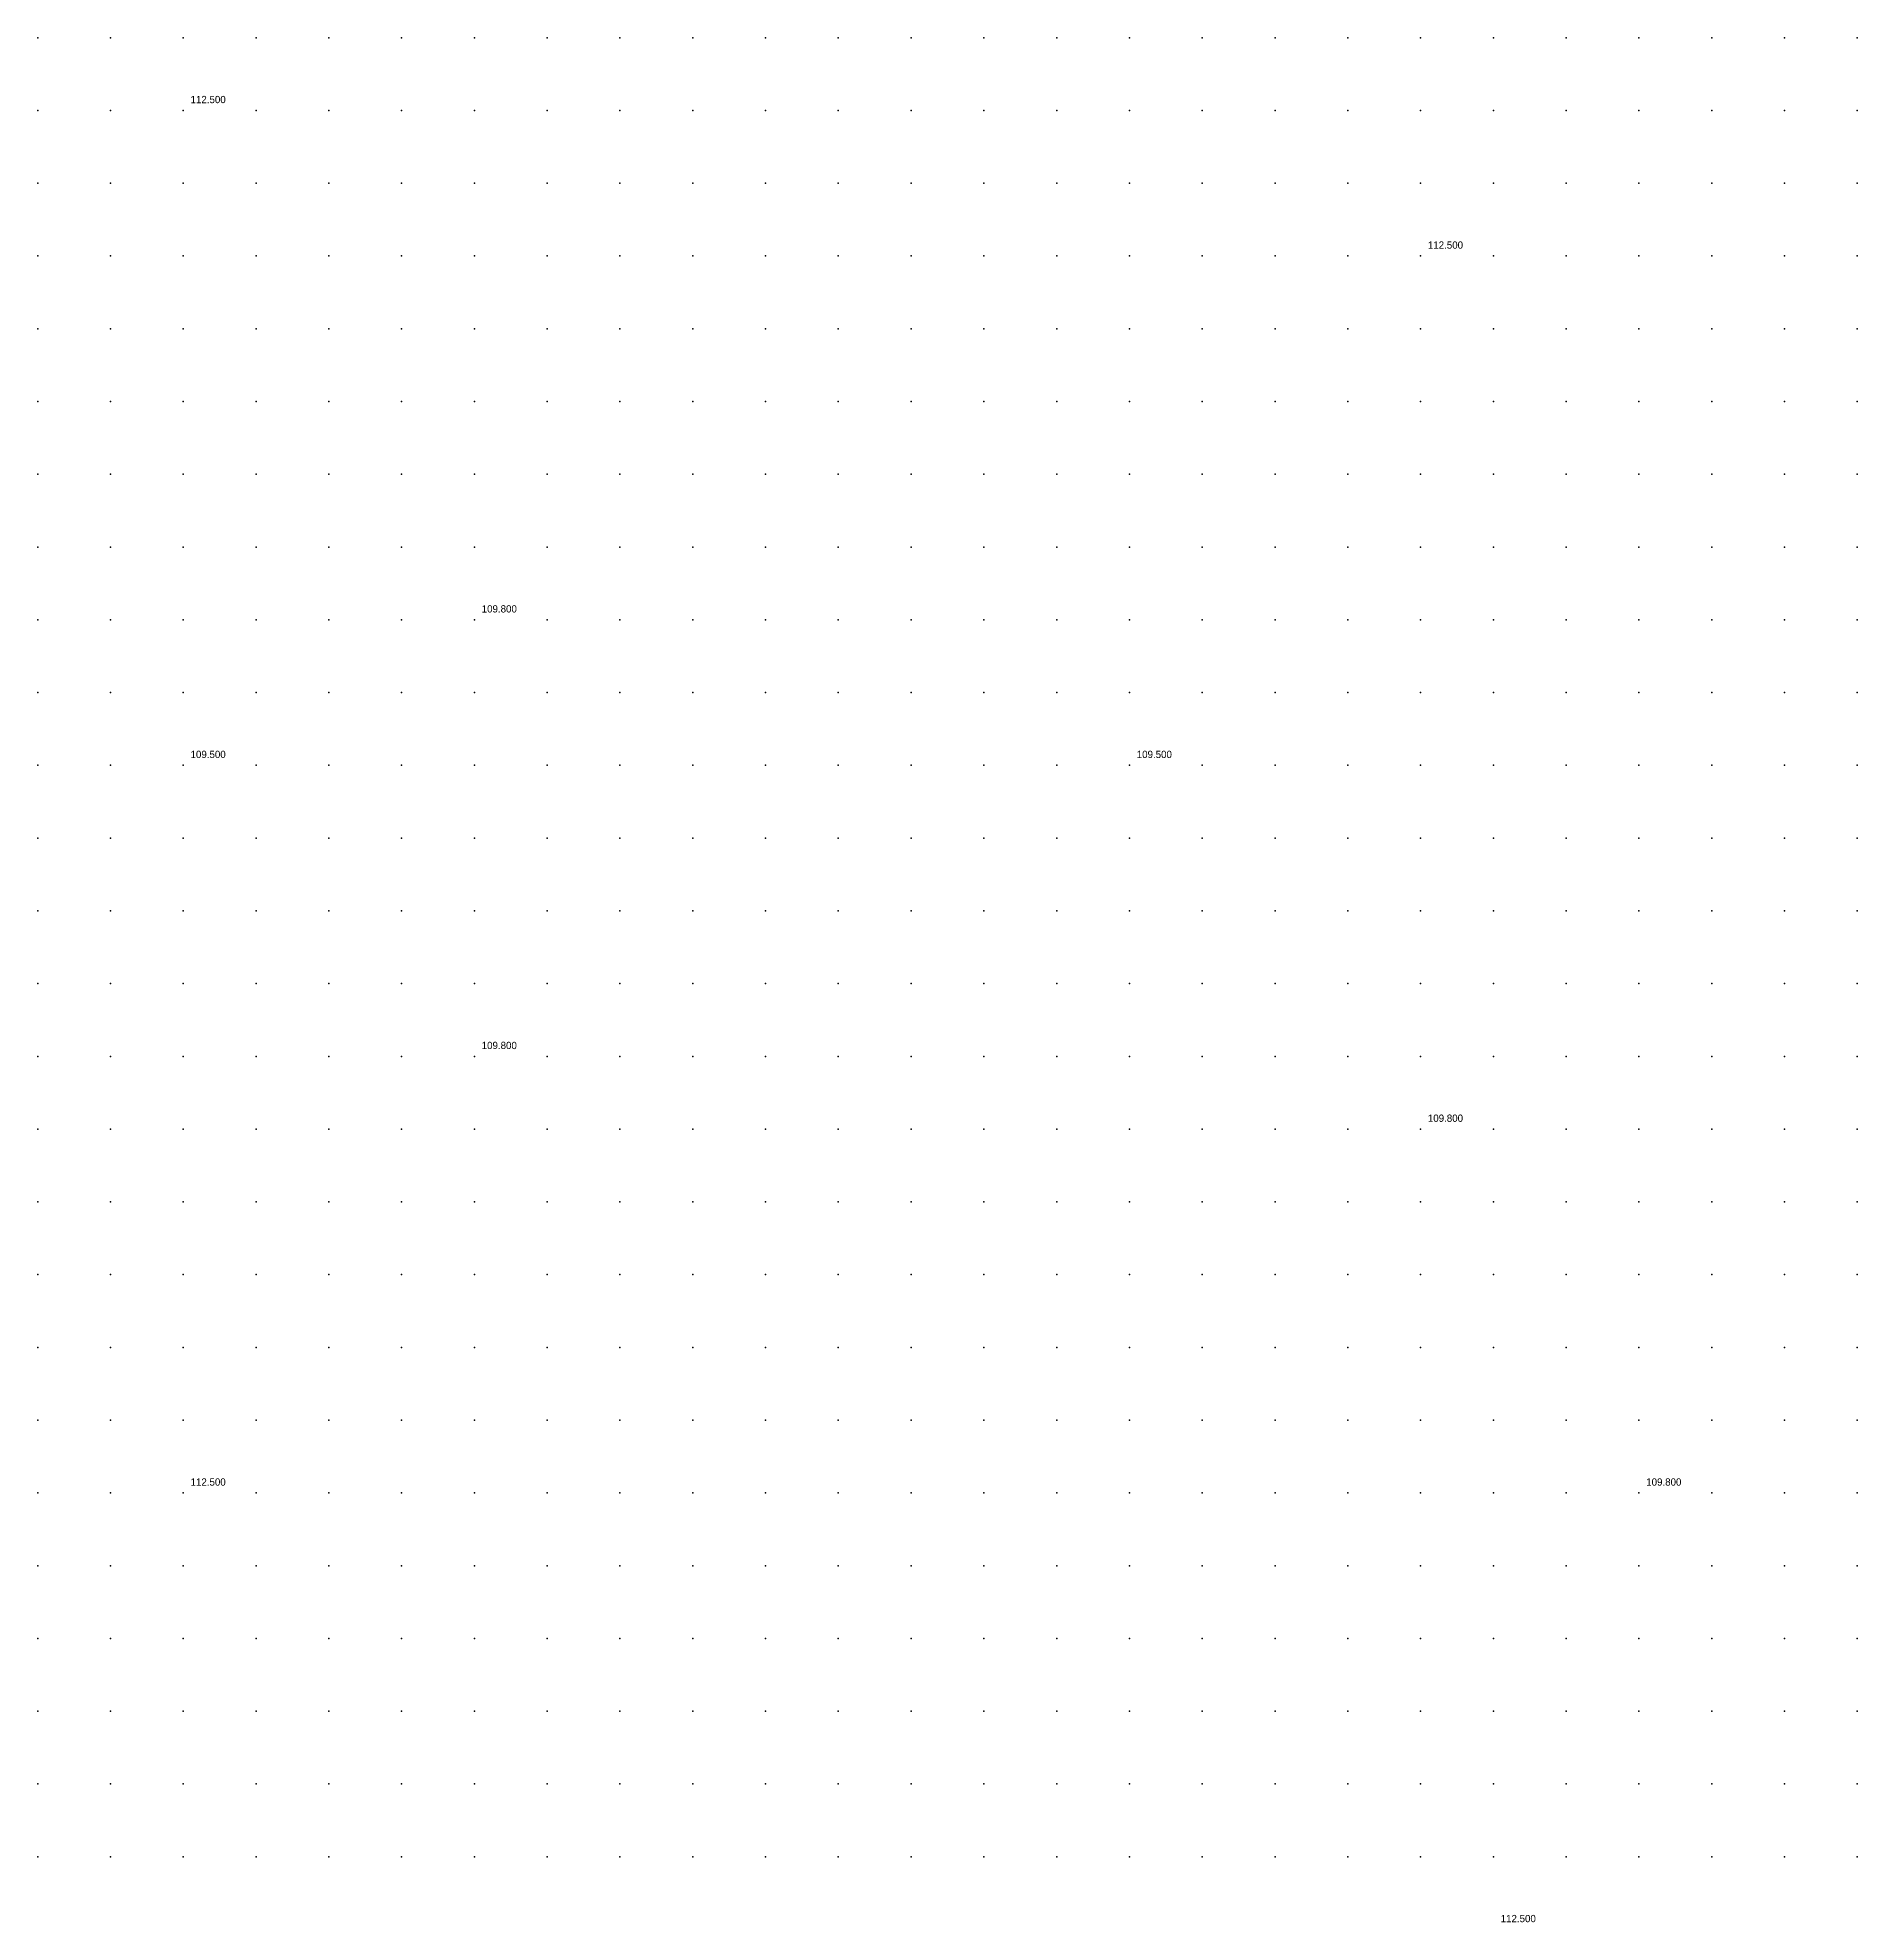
# Model space of a CAD drawing. Header units: metres. Extents: x 287878 to 288137, y 62805 to 63074.
# Drawn here: x 288035 to 288060, y 63048.1 to 63074 of the extents above; entities that cross this region are included whole.
import ezdxf

# ---------------------------------------------------------------- set-up
doc = ezdxf.new("R2010")
doc.units = ezdxf.units.M
doc.layers.add('SURVEY_INTERP', color=8, linetype='Continuous')
doc.layers.add('SURVEY_REAL', color=3, linetype='Continuous')

msp = doc.modelspace()

# ---------------------------------------------------------------- linework, layer by layer
at = {"layer": 'SURVEY_INTERP'}
for p in [(288035, 63074, 113.9), (288036, 63074, 113.233), (288037, 63074, 112.903), (288038, 63074, 113.197), (288039, 63074, 113.765), (288040, 63074, 114.238), (288041, 63074, 114.551), (288042, 63074, 114.752), (288043, 63074, 114.885), (288044, 63074, 114.977), (288045, 63074, 115.037), (288046, 63074, 115.07), (288047, 63074, 115.073), (288048, 63074, 115.044), (288049, 63074, 114.975), (288050, 63074, 114.859), (288051, 63074, 114.691), (288052, 63074, 114.486), (288053, 63074, 114.302), (288054, 63074, 114.234), (288055, 63074, 114.34), (288056, 63074, 114.581), (288057, 63074, 114.869), (288058, 63074, 115.143), (288059, 63074, 115.379), (288060, 63074, 115.575), (288035, 63073, 113.694), (288036, 63073, 112.907), (288038, 63073, 112.883), (288039, 63073, 113.553), (288040, 63073, 114.053), (288041, 63073, 114.36), (288042, 63073, 114.553), (288043, 63073, 114.686), (288044, 63073, 114.783), (288045, 63073, 114.851), (288046, 63073, 114.89), (288047, 63073, 114.895), (288048, 63073, 114.862), (288049, 63073, 114.778), (288050, 63073, 114.627), (288051, 63073, 114.387), (288052, 63073, 114.058), (288053, 63073, 113.719), (288054, 63073, 113.568), (288055, 63073, 113.744), (288056, 63073, 114.139), (288057, 63073, 114.564), (288058, 63073, 114.929), (288059, 63073, 115.219), (288060, 63073, 115.448), (288035, 63072, 113.81), (288036, 63072, 113.193), (288037, 63072, 112.881), (288038, 63072, 113.138), (288039, 63072, 113.605), (288040, 63072, 113.959), (288041, 63072, 114.183), (288042, 63072, 114.339), (288043, 63072, 114.464), (288044, 63072, 114.569), (288045, 63072, 114.649), (288046, 63072, 114.699), (288047, 63072, 114.71), (288048, 63072, 114.677), (288049, 63072, 114.588), (288050, 63072, 114.417), (288051, 63072, 114.123), (288052, 63072, 113.666), (288053, 63072, 113.126), (288054, 63072, 112.853), (288055, 63072, 113.139), (288056, 63072, 113.737), (288057, 63072, 114.31), (288058, 63072, 114.756), (288059, 63072, 115.087), (288060, 63072, 115.337), (288035, 63071, 114.048), (288036, 63071, 113.672), (288037, 63071, 113.476), (288038, 63071, 113.533), (288039, 63071, 113.7), (288040, 63071, 113.843), (288041, 63071, 113.953), (288042, 63071, 114.066), (288043, 63071, 114.194), (288044, 63071, 114.32), (288045, 63071, 114.426), (288046, 63071, 114.493), (288047, 63071, 114.514), (288048, 63071, 114.487), (288049, 63071, 114.404), (288050, 63071, 114.244), (288051, 63071, 113.956), (288052, 63071, 113.472), (288053, 63071, 112.843), (288055, 63071, 112.852), (288056, 63071, 113.553), (288057, 63071, 114.186), (288058, 63071, 114.656), (288059, 63071, 114.996), (288060, 63071, 115.248), (288035, 63070, 114.175), (288036, 63070, 113.915), (288037, 63070, 113.737), (288038, 63070, 113.649), (288039, 63070, 113.602), (288040, 63070, 113.567), (288041, 63070, 113.579), (288042, 63070, 113.675), (288043, 63070, 113.842), (288044, 63070, 114.025), (288045, 63070, 114.176), (288046, 63070, 114.269), (288047, 63070, 114.3), (288048, 63070, 114.277), (288049, 63070, 114.207), (288050, 63070, 114.086), (288051, 63070, 113.88), (288052, 63070, 113.535), (288053, 63070, 113.081), (288054, 63070, 112.838), (288055, 63070, 113.114), (288056, 63070, 113.679), (288057, 63070, 114.216), (288058, 63070, 114.633), (288059, 63070, 114.944), (288060, 63070, 115.178), (288035, 63069, 114.124), (288036, 63069, 113.868), (288037, 63069, 113.649), (288038, 63069, 113.451), (288039, 63069, 113.242), (288040, 63069, 113.04), (288041, 63069, 112.958), (288042, 63069, 113.091), (288043, 63069, 113.377), (288044, 63069, 113.678), (288045, 63069, 113.904), (288046, 63069, 114.03), (288047, 63069, 114.062), (288048, 63069, 114.026), (288049, 63069, 113.956), (288050, 63069, 113.878), (288051, 63069, 113.789), (288052, 63069, 113.654), (288053, 63069, 113.483), (288054, 63069, 113.416), (288055, 63069, 113.595), (288056, 63069, 113.951), (288057, 63069, 114.33), (288058, 63069, 114.654), (288059, 63069, 114.914), (288060, 63069, 115.118), (288035, 63068, 113.905), (288036, 63068, 113.588), (288037, 63068, 113.309), (288038, 63068, 113.033), (288039, 63068, 112.667), (288040, 63068, 112.212), (288041, 63068, 111.974), (288042, 63068, 112.242), (288043, 63068, 112.797), (288044, 63068, 113.302), (288045, 63068, 113.632), (288046, 63068, 113.785), (288047, 63068, 113.791), (288048, 63068, 113.701), (288049, 63068, 113.586), (288050, 63068, 113.522), (288051, 63068, 113.539), (288052, 63068, 113.601), (288053, 63068, 113.663), (288054, 63068, 113.751), (288055, 63068, 113.918), (288056, 63068, 114.162), (288057, 63068, 114.428), (288058, 63068, 114.674), (288059, 63068, 114.883), (288060, 63068, 115.054), (288035, 63067, 113.527), (288036, 63067, 113.081), (288037, 63067, 112.749), (288038, 63067, 112.494), (288039, 63067, 112.036), (288040, 63067, 111.191), (288041, 63067, 110.634), (288042, 63067, 111.204), (288043, 63067, 112.212), (288044, 63067, 112.973), (288045, 63067, 113.4), (288046, 63067, 113.553), (288047, 63067, 113.487), (288048, 63067, 113.265), (288049, 63067, 113.007), (288050, 63067, 112.892), (288051, 63067, 113.016), (288052, 63067, 113.287), (288053, 63067, 113.565), (288054, 63067, 113.803), (288055, 63067, 114.022), (288056, 63067, 114.243), (288057, 63067, 114.461), (288058, 63067, 114.662), (288059, 63067, 114.835), (288060, 63067, 114.975), (288035, 63066, 112.995), (288036, 63066, 112.273), (288037, 63066, 111.857), (288038, 63066, 111.853), (288039, 63066, 111.63), (288040, 63066, 110.622), (288042, 63066, 110.631), (288043, 63066, 111.93), (288044, 63066, 112.805), (288045, 63066, 113.252), (288046, 63066, 113.36), (288047, 63066, 113.166), (288048, 63066, 112.7), (288049, 63066, 112.121), (288050, 63066, 111.835), (288051, 63066, 112.131), (288052, 63066, 112.736), (288053, 63066, 113.283), (288054, 63066, 113.681), (288055, 63066, 113.976), (288056, 63066, 114.217), (288057, 63066, 114.427), (288058, 63066, 114.609), (288059, 63066, 114.758), (288060, 63066, 114.872), (288035, 63065, 112.414), (288036, 63065, 111.172), (288037, 63065, 110.472), (288038, 63065, 111.01), (288039, 63065, 111.515), (288040, 63065, 111.103), (288041, 63065, 110.629), (288042, 63065, 111.187), (288043, 63065, 112.141), (288044, 63065, 112.843), (288045, 63065, 113.206), (288046, 63065, 113.236), (288047, 63065, 112.895), (288048, 63065, 112.112), (288049, 63065, 111.003), (288050, 63065, 110.376), (288051, 63065, 111), (288052, 63065, 112.113), (288053, 63065, 112.961), (288054, 63065, 113.497), (288055, 63065, 113.852), (288056, 63065, 114.118), (288057, 63065, 114.337), (288058, 63065, 114.517), (288059, 63065, 114.655), (288060, 63065, 114.744), (288035, 63064, 112.148), (288036, 63064, 110.519), (288038, 63064, 110.457), (288039, 63064, 111.548), (288040, 63064, 111.769), (288041, 63064, 111.746), (288042, 63064, 112.029), (288043, 63064, 112.532), (288044, 63064, 112.983), (288045, 63064, 113.237), (288046, 63064, 113.209), (288047, 63064, 112.794), (288048, 63064, 111.841), (288049, 63064, 110.388), (288051, 63064, 110.38), (288052, 63064, 111.803), (288053, 63064, 112.763), (288054, 63064, 113.319), (288055, 63064, 113.68), (288056, 63064, 113.96), (288057, 63064, 114.198), (288058, 63064, 114.392), (288059, 63064, 114.529), (288060, 63064, 114.596), (288035, 63063, 112.49), (288036, 63063, 111.231), (288037, 63063, 110.511), (288038, 63063, 111.092), (288039, 63063, 111.844), (288040, 63063, 112.1), (288041, 63063, 112.183), (288042, 63063, 112.391), (288043, 63063, 112.738), (288044, 63063, 113.089), (288045, 63063, 113.306), (288046, 63063, 113.285), (288047, 63063, 112.93), (288048, 63063, 112.145), (288049, 63063, 111.031), (288050, 63063, 110.394), (288051, 63063, 111.004), (288052, 63063, 112.027), (288053, 63063, 112.719), (288054, 63063, 113.125), (288055, 63063, 113.434), (288056, 63063, 113.729), (288057, 63063, 114.008), (288058, 63063, 114.237), (288059, 63063, 114.391), (288060, 63063, 114.441), (288035, 63062, 113.141), (288036, 63062, 112.419), (288037, 63062, 112.005), (288038, 63062, 112.067), (288039, 63062, 112.159), (288040, 63062, 111.995), (288041, 63062, 111.87), (288042, 63062, 112.136), (288043, 63062, 112.642), (288044, 63062, 113.102), (288045, 63062, 113.383), (288046, 63062, 113.432), (288047, 63062, 113.219), (288048, 63062, 112.744), (288049, 63062, 112.152), (288050, 63062, 111.833), (288051, 63062, 112.029), (288052, 63062, 112.398), (288053, 63062, 112.615), (288054, 63062, 112.761), (288055, 63062, 113.015), (288056, 63062, 113.383), (288057, 63062, 113.758), (288058, 63062, 114.06), (288059, 63062, 114.252), (288060, 63062, 114.304), (288035, 63061, 113.724), (288036, 63061, 113.278), (288037, 63061, 112.929), (288038, 63061, 112.652), (288039, 63061, 112.177), (288040, 63061, 111.312), (288041, 63061, 110.723), (288042, 63061, 111.323), (288043, 63061, 112.332), (288044, 63061, 113.066), (288045, 63061, 113.473), (288046, 63061, 113.614), (288047, 63061, 113.534), (288048, 63061, 113.286), (288049, 63061, 112.975), (288050, 63061, 112.747), (288051, 63061, 112.634), (288052, 63061, 112.465), (288053, 63061, 112.145), (288054, 63061, 111.974), (288055, 63061, 112.286), (288056, 63061, 112.891), (288057, 63061, 113.458), (288058, 63061, 113.872), (288059, 63061, 114.125), (288060, 63061, 114.207), (288035, 63060, 114.149), (288036, 63060, 113.811), (288037, 63060, 113.457), (288038, 63060, 112.997), (288039, 63060, 112.177), (288040, 63060, 110.775), (288042, 63060, 110.757), (288043, 63060, 112.19), (288044, 63060, 113.119), (288045, 63060, 113.612), (288046, 63060, 113.816), (288047, 63060, 113.821), (288048, 63060, 113.686), (288049, 63060, 113.472), (288050, 63060, 113.213), (288051, 63060, 112.853), (288052, 63060, 112.217), (288053, 63060, 111.252), (288054, 63060, 110.666), (288055, 63060, 111.272), (288056, 63060, 112.344), (288057, 63060, 113.171), (288058, 63060, 113.7), (288059, 63060, 114.016), (288060, 63060, 114.155), (288035, 63059, 114.441), (288036, 63059, 114.155), (288037, 63059, 113.822), (288038, 63059, 113.361), (288039, 63059, 112.604), (288040, 63059, 111.496), (288041, 63059, 110.808), (288042, 63059, 111.462), (288043, 63059, 112.574), (288044, 63059, 113.377), (288045, 63059, 113.833), (288046, 63059, 114.042), (288047, 63059, 114.08), (288048, 63059, 113.991), (288049, 63059, 113.801), (288050, 63059, 113.496), (288051, 63059, 112.987), (288052, 63059, 112.079), (288053, 63059, 110.689), (288055, 63059, 110.686), (288056, 63059, 112.073), (288057, 63059, 113.005), (288058, 63059, 113.564), (288059, 63059, 113.915), (288060, 63059, 114.12), (288035, 63058, 114.618), (288036, 63058, 114.359), (288037, 63058, 114.085), (288038, 63058, 113.753), (288039, 63058, 113.287), (288040, 63058, 112.725), (288041, 63058, 112.422), (288042, 63058, 112.698), (288043, 63058, 113.277), (288044, 63058, 113.789), (288045, 63058, 114.123), (288046, 63058, 114.291), (288047, 63058, 114.326), (288048, 63058, 114.25), (288049, 63058, 114.069), (288050, 63058, 113.759), (288051, 63058, 113.25), (288052, 63058, 112.43), (288053, 63058, 111.338), (288054, 63058, 110.708), (288055, 63058, 111.307), (288056, 63058, 112.284), (288057, 63058, 112.967), (288058, 63058, 113.427), (288059, 63058, 113.785), (288060, 63058, 114.06), (288035, 63057, 114.666), (288036, 63057, 114.385), (288037, 63057, 114.164), (288038, 63057, 114.002), (288039, 63057, 113.829), (288040, 63057, 113.633), (288041, 63057, 113.541), (288042, 63057, 113.667), (288043, 63057, 113.944), (288044, 63057, 114.229), (288045, 63057, 114.439), (288046, 63057, 114.55), (288047, 63057, 114.566), (288048, 63057, 114.49), (288049, 63057, 114.323), (288050, 63057, 114.046), (288051, 63057, 113.629), (288052, 63057, 113.058), (288053, 63057, 112.438), (288054, 63057, 112.101), (288055, 63057, 112.245), (288056, 63057, 112.55), (288057, 63057, 112.817), (288058, 63057, 113.147), (288059, 63057, 113.553), (288060, 63057, 113.937), (288035, 63056, 114.555), (288036, 63056, 114.129), (288037, 63056, 113.882), (288038, 63056, 113.928), (288039, 63056, 114.067), (288040, 63056, 114.145), (288041, 63056, 114.201), (288042, 63056, 114.305), (288043, 63056, 114.46), (288044, 63056, 114.621), (288045, 63056, 114.743), (288046, 63056, 114.805), (288047, 63056, 114.798), (288048, 63056, 114.721), (288049, 63056, 114.568), (288050, 63056, 114.334), (288051, 63056, 114.011), (288052, 63056, 113.613), (288053, 63056, 113.205), (288054, 63056, 112.878), (288055, 63056, 112.614), (288056, 63056, 112.309), (288057, 63056, 112.166), (288058, 63056, 112.515), (288059, 63056, 113.155), (288060, 63056, 113.743), (288035, 63055, 114.332), (288036, 63055, 113.556), (288037, 63055, 113.108), (288038, 63055, 113.472), (288039, 63055, 114.048), (288040, 63055, 114.405), (288041, 63055, 114.598), (288042, 63055, 114.731), (288043, 63055, 114.847), (288044, 63055, 114.947), (288045, 63055, 115.017), (288046, 63055, 115.044), (288047, 63055, 115.019), (288048, 63055, 114.939), (288049, 63055, 114.8), (288050, 63055, 114.597), (288051, 63055, 114.332), (288052, 63055, 114.007), (288053, 63055, 113.631), (288054, 63055, 113.166), (288055, 63055, 112.472), (288056, 63055, 111.446), (288057, 63055, 110.801), (288058, 63055, 111.487), (288059, 63055, 112.665), (288060, 63055, 113.545), (288035, 63054, 114.247), (288036, 63054, 113.175), (288038, 63054, 113.135), (288039, 63054, 114.051), (288040, 63054, 114.599), (288041, 63054, 114.883), (288042, 63054, 115.044), (288043, 63054, 115.149), (288044, 63054, 115.221), (288045, 63054, 115.26), (288046, 63054, 115.263), (288047, 63054, 115.225), (288048, 63054, 115.142), (288049, 63054, 115.01), (288050, 63054, 114.828), (288051, 63054, 114.59), (288052, 63054, 114.291), (288053, 63054, 113.904), (288054, 63054, 113.336), (288055, 63054, 112.376), (288056, 63054, 110.844), (288058, 63054, 110.855), (288059, 63054, 112.453), (288060, 63054, 113.48), (288035, 63053, 114.545), (288036, 63053, 113.696), (288037, 63053, 113.198), (288038, 63053, 113.64), (288039, 63053, 114.369), (288040, 63053, 114.868), (288041, 63053, 115.149), (288042, 63053, 115.309), (288043, 63053, 115.403), (288044, 63053, 115.456), (288045, 63053, 115.476), (288046, 63053, 115.463), (288047, 63053, 115.415), (288048, 63053, 115.328), (288049, 63053, 115.2), (288050, 63053, 115.026), (288051, 63053, 114.802), (288052, 63053, 114.519), (288053, 63053, 114.148), (288054, 63053, 113.617), (288055, 63053, 112.788), (288056, 63053, 111.618), (288057, 63053, 110.901), (288058, 63053, 111.631), (288059, 63053, 112.819), (288060, 63053, 113.603), (288035, 63052, 115.066), (288036, 63052, 114.603), (288037, 63052, 114.357), (288038, 63052, 114.527), (288039, 63052, 114.897), (288040, 63052, 115.214), (288041, 63052, 115.424), (288042, 63052, 115.553), (288043, 63052, 115.627), (288044, 63052, 115.664), (288045, 63052, 115.67), (288046, 63052, 115.645), (288047, 63052, 115.589), (288048, 63052, 115.498), (288049, 63052, 115.369), (288050, 63052, 115.196), (288051, 63052, 114.976), (288052, 63052, 114.703), (288053, 63052, 114.37), (288054, 63052, 113.959), (288055, 63052, 113.446), (288056, 63052, 112.881), (288057, 63052, 112.595), (288058, 63052, 112.887), (288059, 63052, 113.423), (288060, 63052, 113.761), (288035, 63051, 115.545), (288036, 63051, 115.315), (288037, 63051, 115.193), (288038, 63051, 115.24), (288039, 63051, 115.396), (288040, 63051, 115.563), (288041, 63051, 115.693), (288042, 63051, 115.78), (288043, 63051, 115.831), (288044, 63051, 115.852), (288045, 63051, 115.846), (288046, 63051, 115.812), (288047, 63051, 115.75), (288048, 63051, 115.654), (288049, 63051, 115.52), (288050, 63051, 115.342), (288051, 63051, 115.112), (288052, 63051, 114.828), (288053, 63051, 114.499), (288054, 63051, 114.162), (288055, 63051, 113.872), (288056, 63051, 113.669), (288057, 63051, 113.604), (288058, 63051, 113.716), (288059, 63051, 113.868), (288060, 63051, 113.801), (288035, 63050, 115.901), (288036, 63050, 115.782), (288037, 63050, 115.716), (288038, 63050, 115.722), (288039, 63050, 115.784), (288040, 63050, 115.864), (288041, 63050, 115.935), (288042, 63050, 115.987), (288043, 63050, 116.016), (288044, 63050, 116.022), (288045, 63050, 116.006), (288046, 63050, 115.966), (288047, 63050, 115.898), (288048, 63050, 115.798), (288049, 63050, 115.659), (288050, 63050, 115.47), (288051, 63050, 115.215), (288052, 63050, 114.88), (288053, 63050, 114.465), (288054, 63050, 114.041), (288055, 63050, 113.798), (288056, 63050, 113.838), (288057, 63050, 114.001), (288058, 63050, 114.141), (288059, 63050, 114.154), (288060, 63050, 113.851), (288035, 63049, 116.142), (288036, 63049, 116.081), (288037, 63049, 116.045), (288038, 63049, 116.042), (288039, 63049, 116.066), (288040, 63049, 116.103), (288041, 63049, 116.14), (288042, 63049, 116.168), (288043, 63049, 116.181), (288044, 63049, 116.176), (288045, 63049, 116.153), (288046, 63049, 116.108), (288047, 63049, 116.038), (288048, 63049, 115.936), (288049, 63049, 115.792), (288050, 63049, 115.592), (288051, 63049, 115.308), (288052, 63049, 114.895), (288053, 63049, 114.296), (288054, 63049, 113.543), (288055, 63049, 113.109), (288056, 63049, 113.478), (288057, 63049, 114.047), (288058, 63049, 114.372), (288059, 63049, 114.422), (288060, 63049, 114.151)]:
    msp.add_point(p, dxfattribs=at)
at = {"layer": 'SURVEY_REAL'}
for p in [(288037, 63073, 112.5), (288054, 63071, 112.5), (288041, 63066, 109.8), (288037, 63064, 109.5), (288050, 63064, 109.5), (288041, 63060, 109.8), (288054, 63059, 109.8), (288037, 63054, 112.5), (288057, 63054, 109.8)]:
    msp.add_point(p, dxfattribs=at)

# ---------------------------------------------------------------- texts
for s, p in [('112.500', (288037.1, 63073.1, 112.5)), ('112.500', (288054.1, 63071.1, 112.5)), ('109.800', (288041.1, 63066.1, 109.8)), ('109.500', (288037.1, 63064.1, 109.5)), ('109.500', (288050.1, 63064.1, 109.5)), ('109.800', (288041.1, 63060.1, 109.8)), ('109.800', (288054.1, 63059.1, 109.8)), ('112.500', (288037.1, 63054.1, 112.5)), ('109.800', (288057.1, 63054.1, 109.8)), ('112.500', (288055.1, 63048.1, 112.5))]:
    msp.add_text(s, height=0.1, dxfattribs=at).set_placement(p)

doc.saveas('drawing.dxf')
